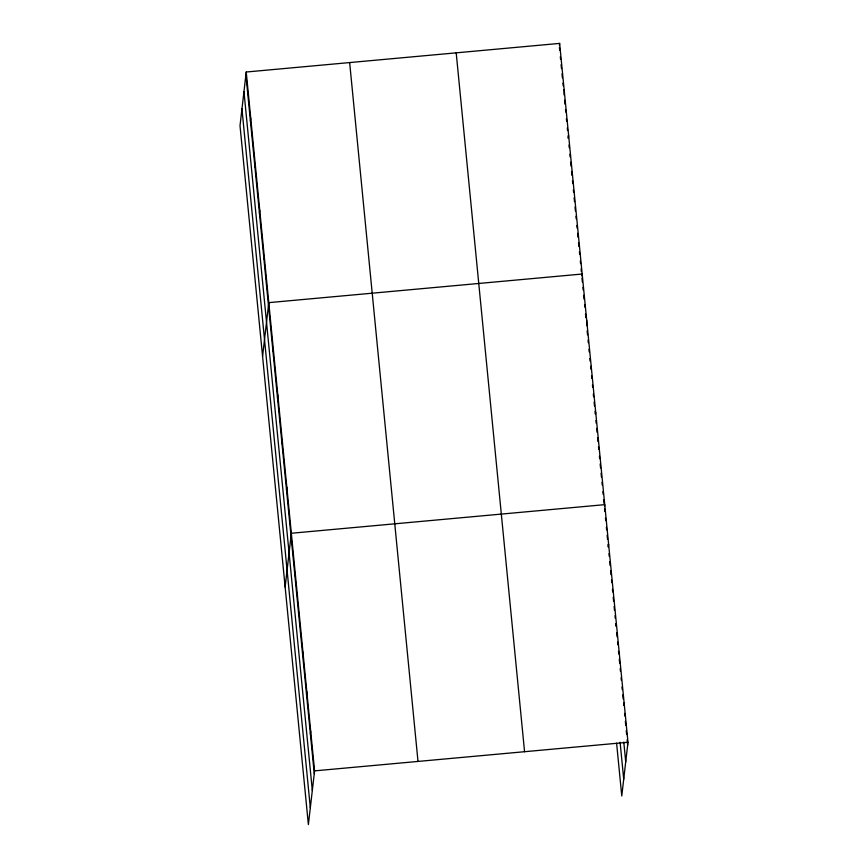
<?xml version="1.0" encoding="UTF-8"?>
<svg xmlns="http://www.w3.org/2000/svg" width="868" height="868" viewBox="0 0 868 868"><rect width="100%" height="100%" fill="white"/><g stroke="black" fill="none" stroke-linecap="round" stroke-linejoin="round"><path stroke-width="1.3" d="M246.23 72.011L240.013 125.73L308.379 824.6L314.585 770.871L246.23 72.011L559.621 43.4L627.987 742.27L621.77 795.989L616.605 743.192M250.418 120.934L250.733 118.135M254.921 167.057L255.246 164.258M259.434 213.181L259.76 210.381M263.948 259.304L264.273 256.505M262.57 356.357L268.787 302.639L582.189 274.028L581.972 275.894M272.975 351.551L273.301 348.762M277.489 397.685L277.814 394.886M282.002 443.808L282.317 441.009M286.505 489.932L286.831 487.132M285.127 586.985L291.344 533.256L604.746 504.655L604.529 506.511M294.892 575.658L295.218 572.858M298.766 615.26L299.091 612.461M302.639 654.863L302.965 652.063M306.523 694.465L306.838 691.666M310.397 734.068L310.711 731.268M559.415 45.266L559.621 43.4M564.135 89.523L564.07 94.959M568.649 135.647L568.323 138.446L568.073 135.809M572.945 183.636L573.162 181.77M586.703 320.151L586.638 325.587M591.206 366.274L590.891 369.074L590.631 366.437M595.502 414.264L595.719 412.398M608.62 544.258L608.294 547.046L608.034 544.41M616.367 623.463L616.041 626.251L615.792 623.615M623.788 705.456L624.114 702.668M314.585 770.871L627.987 742.27M559.437 47.512L559.686 50.149M560.337 56.735L560.587 59.371M561.108 64.644L561.498 68.605M562.008 73.867L562.399 77.827M562.909 83.1L563.169 85.737M564.591 100.232L564.97 104.182M565.491 109.455L565.752 112.091M566.392 118.677L566.652 121.314M567.292 127.9L567.553 130.536M568.974 145.032L569.234 147.668M569.875 154.265L570.135 156.891M570.645 162.164L571.035 166.124M571.545 171.397L571.936 175.347M572.457 180.62L572.706 183.256M573.357 189.842L573.618 192.479M574.128 197.752L574.518 201.702M575.028 206.975L575.419 210.924M575.929 216.197L576.189 218.834M576.84 225.43L577.09 228.056M577.611 233.329L578.001 237.289M578.511 242.563L578.902 246.512M579.412 251.785L579.672 254.422M580.312 261.008L580.573 263.644M581.093 268.917L581.343 271.554M581.994 278.14L582.374 282.089M582.895 287.362L583.155 289.999M583.665 295.272L584.055 299.221M584.565 304.494L584.826 307.131M585.477 313.717L585.857 317.677M587.148 330.849L587.538 334.809M588.048 340.082L588.309 342.719M588.949 349.305L589.209 351.941M589.86 358.527L590.11 361.164M591.531 375.66L591.792 378.296M592.432 384.882L592.692 387.519M593.332 394.115L593.593 396.752M594.113 402.014L594.493 405.974M595.014 411.248L595.274 413.884M595.915 420.47L596.175 423.107M596.685 428.38L597.075 432.329M597.596 437.602L597.976 441.552M598.497 446.825L598.746 449.461M599.397 456.047L599.658 458.684M600.168 463.957L600.558 467.917M601.068 473.179L601.459 477.14M601.969 482.413L602.229 485.049M602.88 491.635L603.13 494.272M603.651 499.545L604.041 503.494M604.551 508.767L604.812 511.404M605.452 518.012L605.712 520.648M606.363 527.245L606.624 529.892M607.133 535.165L607.524 539.126M608.945 553.654L609.206 556.29M609.716 561.574L610.106 565.535M610.627 570.808L611.007 574.768M611.528 580.052L611.788 582.688M612.428 589.296L612.689 591.933M613.209 597.217L613.589 601.177M614.11 606.45L614.501 610.41M615.011 615.694L615.271 618.331M616.692 632.859L617.083 636.819M617.593 642.092L617.853 644.74M618.504 651.336L618.754 653.973M619.275 659.257L619.665 663.217M620.175 668.501L620.436 671.138M621.087 677.734L621.336 680.382M621.987 686.979L622.247 689.615M622.757 694.899L623.148 698.859M624.569 713.377L624.83 716.024M625.34 721.297L625.73 725.257M626.251 730.541L626.631 734.502M627.152 739.786L627.673 745.059M623.788 742.064L625.72 761.865M620.099 742.227L623.723 779.182M456.199 52.84L524.565 751.71M349.652 62.572L418.007 761.431M245.904 74.8L314.27 773.67M243.962 91.607L312.317 790.477M241.955 108.923L310.321 807.793"/></g></svg>
